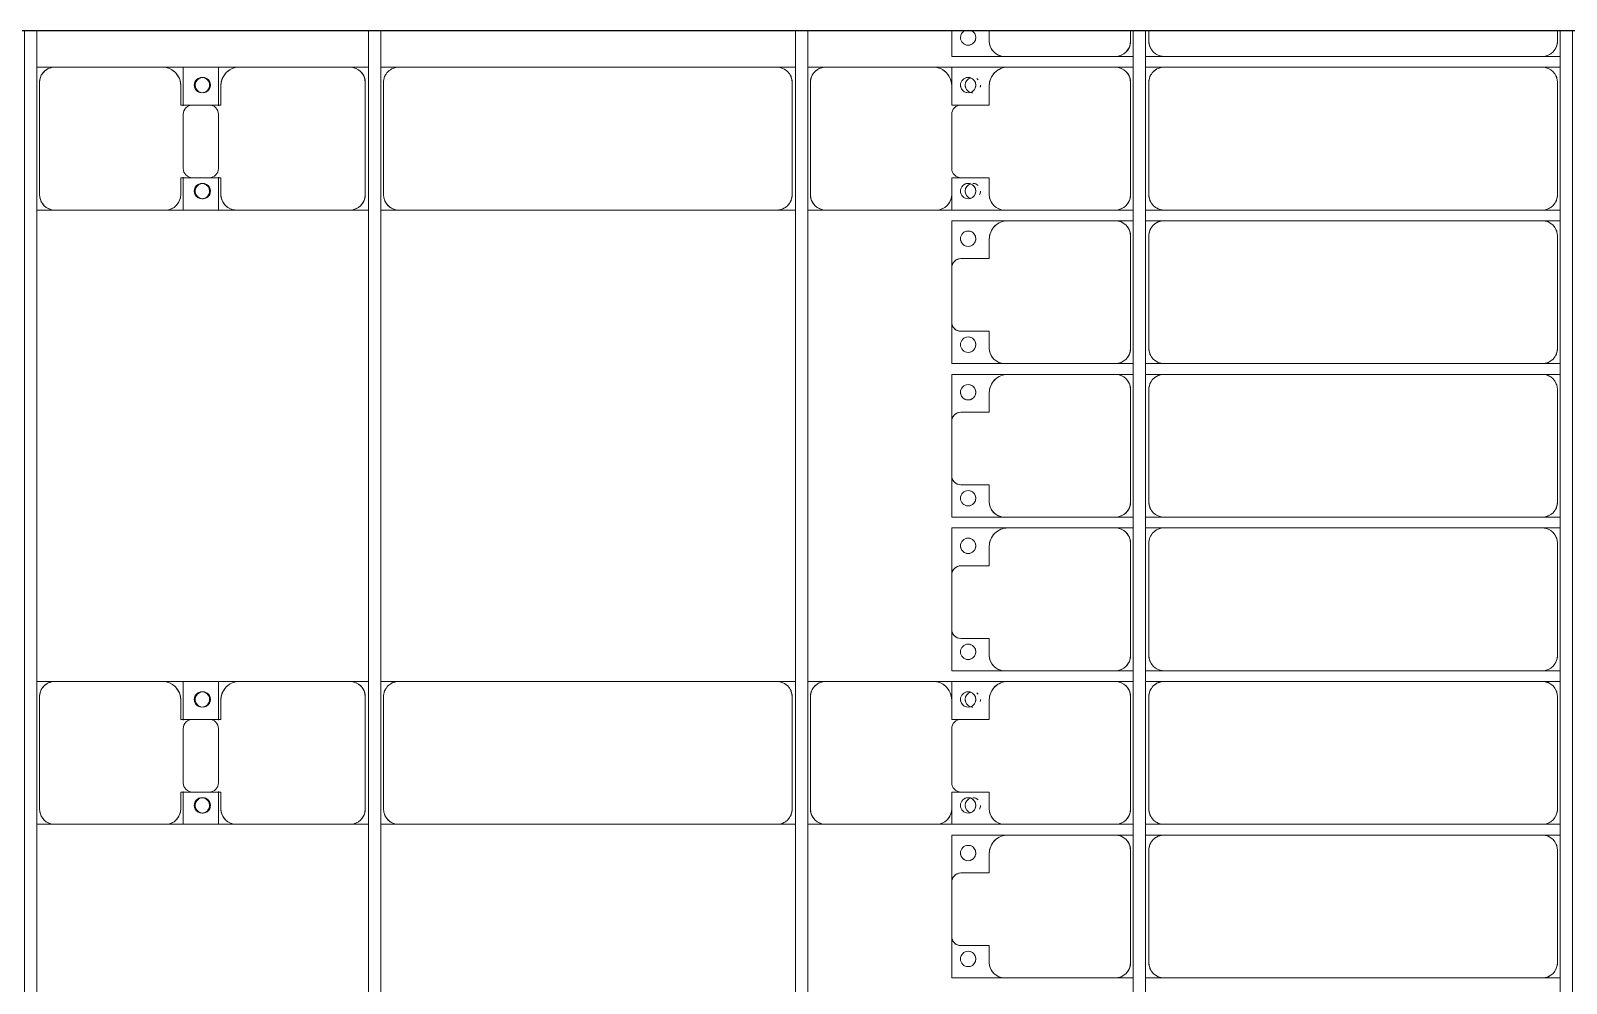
# Model space of a CAD drawing. Header units: millimetres. Extents: x -533732 to -130507, y -117886 to -23954.
# Drawn here: x -457550 to -452551, y -56886 to -53785 of the extents above; entities that cross this region are included whole.
import ezdxf

# ---------------------------------------------------------------- set-up
doc = ezdxf.new("R2010")
doc.units = ezdxf.units.MM
doc.layers.add('A-GENM', color=13, linetype='Continuous', lineweight=9)
doc.layers.add('S-BEAM', color=12, linetype='Continuous', lineweight=9)

# ---------------------------------------------------------------- blocks, each defined once
blk = doc.blocks.new('Dải phao đi lại kèm đỡ invester - DẢI PHAO ĐI LẠI-18522-BỐ TRÍ KHUNG KẾT CẤU BÈ PIN 06')
at = {"layer": 'A-GENM', "color": 7}
for p, q in [((21673.4, 660.3), (21640, 660.3)), ((21723.4, 668.9), (21723.4, 610.3)), ((21723.4, 668.9), (21723.4, 610.3)), ((21758.4, 610.3), (21758.4, 668.9)), ((21758.4, 610.3), (21758.4, 668.9)), ((22173.4, 660.3), (21808.4, 660.3)), ((22223.4, 668.9), (22223.4, 610.3)), ((22223.4, 668.9), (22223.4, 610.3)), ((22258.4, 610.3), (22258.4, 668.9)), ((22258.4, 610.3), (22258.4, 668.9)), ((22673.4, 660.3), (22308.4, 660.3)), ((22723.4, 668.9), (22723.4, 610.3)), ((22723.4, 668.9), (22723.4, 610.3)), ((22758.4, 610.3), (22758.4, 668.9)), ((22758.4, 610.3), (22758.4, 668.9)), ((23173.4, 660.3), (22808.4, 660.3)), ((23223.4, 668.9), (23223.4, 610.3)), ((23223.4, 668.9), (23223.4, 610.3)), ((23258.4, 610.3), (23258.4, 668.9)), ((23258.4, 610.3), (23258.4, 668.9)), ((23673.4, 660.3), (23308.4, 660.3)), ((23723.4, 668.9), (23723.4, 610.3)), ((23723.4, 668.9), (23723.4, 610.3)), ((23758.4, 610.3), (23758.4, 668.9)), ((23758.4, 610.3), (23758.4, 668.9)), ((24173.4, 660.3), (23808.4, 660.3)), ((24223.4, 668.9), (24223.4, 610.3)), ((24223.4, 668.9), (24223.4, 610.3)), ((24258.4, 610.3), (24258.4, 668.9)), ((24258.4, 610.3), (24258.4, 668.9)), ((24673.4, 660.3), (24308.4, 660.3)), ((24723.4, 668.9), (24723.4, 610.3)), ((24723.4, 668.9), (24723.4, 610.3)), ((21723.4, -620.3), (21723.4, 610.3)), ((21758.4, 610.3), (21758.4, -620.3)), ((22223.4, -620.3), (22223.4, 610.3)), ((22258.4, 610.3), (22258.4, -620.3)), ((22723.4, -620.3), (22723.4, 610.3)), ((22758.4, 610.3), (22758.4, -620.3)), ((23223.4, -620.3), (23223.4, 610.3)), ((23258.4, 610.3), (23258.4, -620.3)), ((23723.4, -620.3), (23723.4, 610.3)), ((23758.4, 610.3), (23758.4, -620.3)), ((24223.4, -620.3), (24223.4, 610.3)), ((24258.4, 610.3), (24258.4, -620.3)), ((24723.4, -620.3), (24723.4, 610.3)), ((21723.4, -620.3), (21723.4, -681.1)), ((21723.4, -620.3), (21723.4, -681.1)), ((21758.4, -681.1), (21758.4, -620.3)), ((21758.4, -681.1), (21758.4, -620.3)), ((22223.4, -620.3), (22223.4, -681.1)), ((22223.4, -620.3), (22223.4, -681.1)), ((22258.4, -681.1), (22258.4, -620.3)), ((22258.4, -681.1), (22258.4, -620.3)), ((22723.4, -620.3), (22723.4, -681.1)), ((22723.4, -620.3), (22723.4, -681.1)), ((22758.4, -681.1), (22758.4, -620.3)), ((22758.4, -681.1), (22758.4, -620.3)), ((23223.4, -620.3), (23223.4, -681.1)), ((23223.4, -620.3), (23223.4, -681.1)), ((23258.4, -681.1), (23258.4, -620.3)), ((23258.4, -681.1), (23258.4, -620.3)), ((23723.4, -620.3), (23723.4, -681.1)), ((23723.4, -620.3), (23723.4, -681.1)), ((23758.4, -681.1), (23758.4, -620.3)), ((23758.4, -681.1), (23758.4, -620.3)), ((24223.4, -620.3), (24223.4, -681.1)), ((24223.4, -620.3), (24223.4, -681.1)), ((24258.4, -681.1), (24258.4, -620.3)), ((24258.4, -681.1), (24258.4, -620.3)), ((24723.4, -620.3), (24723.4, -681.1)), ((24723.4, -620.3), (24723.4, -681.1)), ((21640, -670.3), (21673.4, -670.3)), ((21808.4, -670.3), (22173.4, -670.3)), ((22308.4, -670.3), (22673.4, -670.3)), ((22808.4, -670.3), (23173.4, -670.3)), ((23308.4, -670.3), (23673.4, -670.3)), ((23808.4, -670.3), (24173.4, -670.3)), ((24308.4, -670.3), (24673.4, -670.3)), ((21673.4, -729.7), (21640, -729.7)), ((21723.4, -721.1), (21723.4, -779.7)), ((21723.4, -721.1), (21723.4, -779.7)), ((21758.4, -779.7), (21758.4, -721.1)), ((21758.4, -779.7), (21758.4, -721.1)), ((22173.4, -729.7), (21808.4, -729.7)), ((22223.4, -721.1), (22223.4, -779.7)), ((22223.4, -721.1), (22223.4, -779.7)), ((22258.4, -779.7), (22258.4, -721.1)), ((22258.4, -779.7), (22258.4, -721.1)), ((22673.4, -729.7), (22308.4, -729.7)), ((22723.4, -721.1), (22723.4, -779.7)), ((22723.4, -721.1), (22723.4, -779.7)), ((22758.4, -779.7), (22758.4, -721.1)), ((22758.4, -779.7), (22758.4, -721.1)), ((23173.4, -729.7), (22808.4, -729.7)), ((23223.4, -721.1), (23223.4, -779.7)), ((23223.4, -721.1), (23223.4, -779.7)), ((23258.4, -779.7), (23258.4, -721.1)), ((23258.4, -779.7), (23258.4, -721.1)), ((23673.4, -729.7), (23308.4, -729.7)), ((23723.4, -721.1), (23723.4, -779.7)), ((23723.4, -721.1), (23723.4, -779.7)), ((23758.4, -779.7), (23758.4, -721.1)), ((23758.4, -779.7), (23758.4, -721.1)), ((24173.4, -729.7), (23808.4, -729.7)), ((24223.4, -721.1), (24223.4, -779.7)), ((24223.4, -721.1), (24223.4, -779.7)), ((24258.4, -779.7), (24258.4, -721.1)), ((24258.4, -779.7), (24258.4, -721.1)), ((24673.4, -729.7), (24308.4, -729.7)), ((24723.4, -721.1), (24723.4, -779.7)), ((24723.4, -721.1), (24723.4, -779.7)), ((21723.4, -1139.7), (21723.4, -779.7)), ((21758.4, -779.7), (21758.4, -1129.7)), ((22223.4, -1139.7), (22223.4, -779.7)), ((22258.4, -779.7), (22258.4, -1129.7)), ((22723.4, -1139.7), (22723.4, -779.7)), ((22758.4, -779.7), (22758.4, -1129.7)), ((23223.4, -1139.7), (23223.4, -779.7)), ((23258.4, -779.7), (23258.4, -1129.7)), ((23723.4, -1139.7), (23723.4, -779.7)), ((23758.4, -779.7), (23758.4, -1129.7)), ((24223.4, -1139.7), (24223.4, -779.7)), ((24258.4, -779.7), (24258.4, -1129.7)), ((24723.4, -1139.7), (24723.4, -779.7)), ((21723.4, -1139.7), (21723.4, -1312.2)), ((21723.4, -1312.2), (21723.4, -1139.7)), ((21758.4, -1312.2), (21758.4, -1129.7)), ((21758.4, -1129.7), (21758.4, -1312.2)), ((22223.4, -1139.7), (22223.4, -1312.2)), ((22223.4, -1312.2), (22223.4, -1139.7)), ((22258.4, -1312.2), (22258.4, -1129.7)), ((22258.4, -1129.7), (22258.4, -1312.2)), ((22723.4, -1139.7), (22723.4, -1312.2)), ((22723.4, -1312.2), (22723.4, -1139.7)), ((22758.4, -1312.2), (22758.4, -1129.7)), ((22758.4, -1129.7), (22758.4, -1312.2)), ((23223.4, -1139.7), (23223.4, -1312.2)), ((23223.4, -1312.2), (23223.4, -1139.7)), ((23258.4, -1312.2), (23258.4, -1129.7)), ((23258.4, -1129.7), (23258.4, -1312.2)), ((23723.4, -1139.7), (23723.4, -1312.2)), ((23723.4, -1312.2), (23723.4, -1139.7)), ((23758.4, -1312.2), (23758.4, -1129.7)), ((23758.4, -1129.7), (23758.4, -1312.2)), ((24223.4, -1139.7), (24223.4, -1312.2)), ((24223.4, -1312.2), (24223.4, -1139.7)), ((24258.4, -1312.2), (24258.4, -1129.7)), ((24258.4, -1129.7), (24258.4, -1312.2)), ((24723.4, -1139.7), (24723.4, -1312.2)), ((24723.4, -1312.2), (24723.4, -1139.7)), ((21640, -1189.7), (21673.4, -1189.7)), ((21818.4, -1189.7), (21881.8, -1189.7)), ((21881.8, -1189.7), (21881.8, -1282.2)), ((22118.2, -1282.2), (22118.2, -1189.7)), ((22118.2, -1189.7), (22173.4, -1189.7)), ((22318.4, -1189.7), (22381.8, -1189.7)), ((22381.8, -1189.7), (22381.8, -1282.2)), ((22618.2, -1282.2), (22618.2, -1189.7)), ((22618.2, -1189.7), (22673.4, -1189.7)), ((22818.4, -1189.7), (22881.8, -1189.7)), ((22881.8, -1189.7), (22881.8, -1282.2)), ((23118.2, -1282.2), (23118.2, -1189.7)), ((23118.2, -1189.7), (23173.4, -1189.7)), ((23318.4, -1189.7), (23381.8, -1189.7)), ((23381.8, -1189.7), (23381.8, -1282.2)), ((23618.2, -1282.2), (23618.2, -1189.7)), ((23618.2, -1189.7), (23673.4, -1189.7)), ((23818.4, -1189.7), (23881.8, -1189.7)), ((23881.8, -1189.7), (23881.8, -1282.2)), ((24118.2, -1282.2), (24118.2, -1189.7)), ((24118.2, -1189.7), (24173.4, -1189.7)), ((24318.4, -1189.7), (24381.8, -1189.7)), ((24381.8, -1189.7), (24381.8, -1282.2)), ((24618.2, -1282.2), (24618.2, -1189.7)), ((24618.2, -1189.7), (24673.4, -1189.7)), ((21723.4, -1312.2), (21640, -1312.2)), ((21640, -1312.2), (21723.4, -1312.2)), ((21818.4, -1312.2), (21758.4, -1312.2)), ((21758.4, -1312.2), (21818.4, -1312.2)), ((21911.8, -1312.2), (22088.2, -1312.2)), ((22223.4, -1312.2), (22173.4, -1312.2)), ((22173.4, -1312.2), (22223.4, -1312.2)), ((22411.8, -1312.2), (22258.4, -1312.2)), ((22258.4, -1312.2), (22411.8, -1312.2)), ((22411.8, -1312.2), (22588.2, -1312.2)), ((22723.4, -1312.2), (22588.2, -1312.2)), ((22588.2, -1312.2), (22723.4, -1312.2)), ((22911.8, -1312.2), (22758.4, -1312.2)), ((22758.4, -1312.2), (22911.8, -1312.2)), ((22911.8, -1312.2), (23088.2, -1312.2)), ((23223.4, -1312.2), (23088.2, -1312.2)), ((23088.2, -1312.2), (23223.4, -1312.2)), ((23411.8, -1312.2), (23258.4, -1312.2)), ((23258.4, -1312.2), (23411.8, -1312.2)), ((23411.8, -1312.2), (23588.2, -1312.2)), ((23723.4, -1312.2), (23588.2, -1312.2)), ((23588.2, -1312.2), (23723.4, -1312.2)), ((23818.4, -1312.2), (23758.4, -1312.2)), ((23758.4, -1312.2), (23818.4, -1312.2)), ((23911.8, -1312.2), (24088.2, -1312.2)), ((24223.4, -1312.2), (24173.4, -1312.2)), ((24173.4, -1312.2), (24223.4, -1312.2)), ((24411.8, -1312.2), (24258.4, -1312.2)), ((24258.4, -1312.2), (24411.8, -1312.2)), ((24411.8, -1312.2), (24588.2, -1312.2)), ((24723.4, -1312.2), (24588.2, -1312.2)), ((24588.2, -1312.2), (24723.4, -1312.2))]:
    blk.add_line(p, q, dxfattribs=at)
for centre, radius, start, end in [((21673.4, 610.3), 50, 360, 90), ((21673.4, 610.3), 50, 60, 90), ((21808.4, 610.3), 50, 90, 180), ((21808.4, 610.3), 50, 105, 120), ((22173.4, 610.3), 50, 360, 90), ((22173.4, 610.3), 50, 60, 90), ((22308.4, 610.3), 50, 90, 180), ((22308.4, 610.3), 50, 105, 120), ((22673.4, 610.3), 50, 0, 90), ((22673.4, 610.3), 50, 60, 90), ((22808.4, 610.3), 50, 90, 180), ((22808.4, 610.3), 50, 105, 120), ((23173.4, 610.3), 50, 360, 90), ((23173.4, 610.3), 50, 60, 90), ((23308.4, 610.3), 50, 90, 180), ((23308.4, 610.3), 50, 105, 120), ((23673.4, 610.3), 50, 0, 90), ((23673.4, 610.3), 50, 60, 90), ((23808.4, 610.3), 50, 90, 180), ((23808.4, 610.3), 50, 105, 120), ((24173.4, 610.3), 50, 360, 90), ((24173.4, 610.3), 50, 60, 90), ((24308.4, 610.3), 50, 90, 180), ((24308.4, 610.3), 50, 105, 120), ((24673.4, 610.3), 50, 360, 90), ((24673.4, 610.3), 50, 60, 90), ((21673.4, 610.3), 50, 15, 30), ((21808.4, 610.3), 50, 150, 180), ((22173.4, 610.3), 50, 15, 30), ((22308.4, 610.3), 50, 150, 180), ((22673.4, 610.3), 50, 15, 30), ((22808.4, 610.3), 50, 150, 180), ((23173.4, 610.3), 50, 15, 30), ((23308.4, 610.3), 50, 150, 180), ((23673.4, 610.3), 50, 15, 30), ((23808.4, 610.3), 50, 150, 180), ((24173.4, 610.3), 50, 15, 30), ((24308.4, 610.3), 50, 150, 180), ((24673.4, 610.3), 50, 15, 30), ((21673.4, -620.3), 50, 270, 360), ((21673.4, -620.3), 50, 330, 360), ((21808.4, -620.3), 50, 180, 270), ((21808.4, -620.3), 50, 195, 225), ((22173.4, -620.3), 50, 270, 360), ((22173.4, -620.3), 50, 330, 0), ((22308.4, -620.3), 50, 180, 270), ((22308.4, -620.3), 50, 195, 225), ((22673.4, -620.3), 50, 270, 360), ((22673.4, -620.3), 50, 330, 360), ((22808.4, -620.3), 50, 180, 270), ((22808.4, -620.3), 50, 195, 225), ((23173.4, -620.3), 50, 270, 360), ((23173.4, -620.3), 50, 330, 0), ((23308.4, -620.3), 50, 180, 270), ((23308.4, -620.3), 50, 195, 225), ((23673.4, -620.3), 50, 270, 0), ((23673.4, -620.3), 50, 330, 0), ((23808.4, -620.3), 50, 180, 270), ((23808.4, -620.3), 50, 195, 225), ((24173.4, -620.3), 50, 270, 0), ((24173.4, -620.3), 50, 330, 0), ((24308.4, -620.3), 50, 180, 270), ((24308.4, -620.3), 50, 195, 225), ((24673.4, -620.3), 50, 270, 0), ((24673.4, -620.3), 50, 330, 0), ((21673.4, -620.3), 50, 270, 300), ((21808.4, -620.3), 50, 240, 270), ((22173.4, -620.3), 50, 270, 300), ((22308.4, -620.3), 50, 240, 270), ((22673.4, -620.3), 50, 270, 300), ((22808.4, -620.3), 50, 240, 270), ((23173.4, -620.3), 50, 270, 300), ((23308.4, -620.3), 50, 240, 270), ((23673.4, -620.3), 50, 270, 300), ((23808.4, -620.3), 50, 240, 270), ((24173.4, -620.3), 50, 270, 300), ((24308.4, -620.3), 50, 240, 270), ((24673.4, -620.3), 50, 270, 300), ((21673.4, -779.7), 50, 0, 90), ((21673.4, -779.7), 50, 15, 90), ((21808.4, -779.7), 50, 90, 180), ((21808.4, -779.7), 50, 90, 165), ((22173.4, -779.7), 50, 0, 90), ((22173.4, -779.7), 50, 15, 90), ((22308.4, -779.7), 50, 90, 180), ((22308.4, -779.7), 50, 90, 165), ((22673.4, -779.7), 50, 0, 90), ((22673.4, -779.7), 50, 15, 90), ((22808.4, -779.7), 50, 90, 180), ((22808.4, -779.7), 50, 90, 165), ((23173.4, -779.7), 50, 360, 90), ((23173.4, -779.7), 50, 15, 90), ((23308.4, -779.7), 50, 90, 180), ((23308.4, -779.7), 50, 90, 165), ((23673.4, -779.7), 50, 0, 90), ((23673.4, -779.7), 50, 15, 90), ((23808.4, -779.7), 50, 90, 180), ((23808.4, -779.7), 50, 90, 165), ((24173.4, -779.7), 50, 0, 90), ((24173.4, -779.7), 50, 15, 90), ((24308.4, -779.7), 50, 90, 180), ((24308.4, -779.7), 50, 90, 165), ((24673.4, -779.7), 50, 0, 90), ((24673.4, -779.7), 50, 15, 90), ((21673.4, -1139.7), 50, 270, 360), ((21818.4, -1129.7), 60, 180, 270), ((22173.4, -1139.7), 50, 270, 360), ((22318.4, -1129.7), 60, 180, 270), ((22673.4, -1139.7), 50, 270, 360), ((22818.4, -1129.7), 60, 180, 270), ((23173.4, -1139.7), 50, 270, 360), ((23318.4, -1129.7), 60, 180, 270), ((23673.4, -1139.7), 50, 270, 360), ((23818.4, -1129.7), 60, 180, 270), ((24173.4, -1139.7), 50, 270, 0), ((24318.4, -1129.7), 60, 180, 270), ((24673.4, -1139.7), 50, 270, 0), ((21673.4, -1139.7), 50, 270, 345), ((21818.4, -1129.7), 60, 210, 270), ((22173.4, -1139.7), 50, 270, 345), ((22318.4, -1129.7), 60, 210, 270), ((22673.4, -1139.7), 50, 270, 345), ((22818.4, -1129.7), 60, 210, 270), ((23173.4, -1139.7), 50, 270, 345), ((23318.4, -1129.7), 60, 210, 270), ((23673.4, -1139.7), 50, 270, 345), ((23818.4, -1129.7), 60, 210, 270), ((24173.4, -1139.7), 50, 270, 345), ((24318.4, -1129.7), 60, 210, 270), ((24673.4, -1139.7), 50, 270, 345), ((21661.8, -1258.6), 25, 90, 150), ((21661.8, -1258.6), 25, 90, 150), ((21661.8, -1258.6), 25, 270, 90), ((21661.8, -1258.6), 25, 15, 90), ((21816.8, -1258.6), 25, 90, 270), ((21816.8, -1258.6), 25, 90, 165), ((21816.8, -1258.6), 25, 270, 90), ((21816.8, -1258.6), 25, 60, 90), ((21816.8, -1258.6), 25, 270, 30), ((22161.8, -1258.6), 25, 90, 270), ((22161.8, -1258.6), 25, 90, 165), ((22161.8, -1258.6), 25, 270, 90), ((22161.8, -1258.6), 25, 15, 90), ((22316.8, -1258.6), 25, 90, 270), ((22316.8, -1258.6), 25, 90, 165), ((22316.8, -1258.6), 25, 270, 90), ((22316.8, -1258.6), 25, 60, 90), ((22316.8, -1258.6), 25, 270, 30), ((22661.8, -1258.6), 25, 90, 270), ((22661.8, -1258.6), 25, 90, 165), ((22661.8, -1258.6), 25, 270, 90), ((22661.8, -1258.6), 25, 15, 90), ((22816.8, -1258.6), 25, 90, 270), ((22816.8, -1258.6), 25, 90, 165), ((22816.8, -1258.6), 25, 270, 90), ((22816.8, -1258.6), 25, 60, 90), ((22816.8, -1258.6), 25, 270, 30), ((23161.8, -1258.6), 25, 90, 270), ((23161.8, -1258.6), 25, 90, 165), ((23161.8, -1258.6), 25, 270, 90), ((23161.8, -1258.6), 25, 15, 90), ((23316.8, -1258.6), 25, 90, 270), ((23316.8, -1258.6), 25, 90, 165), ((23316.8, -1258.6), 25, 270, 90), ((23316.8, -1258.6), 25, 60, 90), ((23316.8, -1258.6), 25, 270, 30), ((23661.8, -1258.6), 25, 90, 270), ((23661.8, -1258.6), 25, 90, 165), ((23661.8, -1258.6), 25, 270, 90), ((23661.8, -1258.6), 25, 15, 90), ((23816.8, -1258.6), 25, 90, 270), ((23816.8, -1258.6), 25, 90, 165), ((23816.8, -1258.6), 25, 270, 90), ((23816.8, -1258.6), 25, 60, 90), ((23816.8, -1258.6), 25, 270, 30), ((24161.8, -1258.6), 25, 90, 270), ((24161.8, -1258.6), 25, 90, 165), ((24161.8, -1258.6), 25, 270, 90), ((24161.8, -1258.6), 25, 15, 90), ((24316.8, -1258.6), 25, 90, 270), ((24316.8, -1258.6), 25, 90, 165), ((24316.8, -1258.6), 25, 270, 90), ((24316.8, -1258.6), 25, 60, 90), ((24316.8, -1258.6), 25, 270, 30), ((24661.8, -1258.6), 25, 90, 270), ((24661.8, -1258.6), 25, 90, 165), ((24661.8, -1258.6), 25, 270, 90), ((24661.8, -1258.6), 25, 15, 90), ((21661.8, -1258.6), 25, 210, 270), ((21661.8, -1258.6), 25, 210, 270), ((21661.8, -1258.6), 25, 270, 0), ((21816.8, -1258.6), 25, 180, 270), ((21911.8, -1282.2), 30, 180, 270), ((22088.2, -1282.2), 30, 270, 0), ((22161.8, -1258.6), 25, 180, 270), ((22161.8, -1258.6), 25, 270, 360), ((22316.8, -1258.6), 25, 180, 270), ((22411.8, -1282.2), 30, 180, 270), ((22411.8, -1282.2), 30, 195, 225), ((22411.8, -1282.2), 30, 195, 255), ((22411.8, -1282.2), 30, 195, 225), ((22588.2, -1282.2), 30, 270, 360), ((22588.2, -1282.2), 30, 285, 345), ((22588.2, -1282.2), 30, 315, 345), ((22588.2, -1282.2), 30, 315, 345), ((22661.8, -1258.6), 25, 180, 270), ((22661.8, -1258.6), 25, 270, 0), ((22816.8, -1258.6), 25, 180, 270), ((22911.8, -1282.2), 30, 180, 270), ((22911.8, -1282.2), 30, 195, 225), ((22911.8, -1282.2), 30, 195, 255), ((22911.8, -1282.2), 30, 195, 225), ((23088.2, -1282.2), 30, 270, 360), ((23088.2, -1282.2), 30, 285, 345), ((23088.2, -1282.2), 30, 315, 345), ((23088.2, -1282.2), 30, 315, 345), ((23161.8, -1258.6), 25, 180, 270), ((23161.8, -1258.6), 25, 270, 0), ((23316.8, -1258.6), 25, 180, 270), ((23411.8, -1282.2), 30, 180, 270), ((23411.8, -1282.2), 30, 195, 225), ((23411.8, -1282.2), 30, 195, 255), ((23411.8, -1282.2), 30, 195, 225), ((23588.2, -1282.2), 30, 270, 360), ((23588.2, -1282.2), 30, 285, 345), ((23588.2, -1282.2), 30, 315, 345), ((23588.2, -1282.2), 30, 315, 345), ((23661.8, -1258.6), 25, 180, 270), ((23661.8, -1258.6), 25, 270, 360), ((23816.8, -1258.6), 25, 180, 270), ((23911.8, -1282.2), 30, 180, 270), ((24088.2, -1282.2), 30, 270, 0), ((24161.8, -1258.6), 25, 180, 270), ((24161.8, -1258.6), 25, 270, 0), ((24316.8, -1258.6), 25, 180, 270), ((24411.8, -1282.2), 30, 180, 270), ((24411.8, -1282.2), 30, 195, 225), ((24411.8, -1282.2), 30, 195, 255), ((24411.8, -1282.2), 30, 195, 225), ((24588.2, -1282.2), 30, 270, 0), ((24588.2, -1282.2), 30, 285, 345), ((24588.2, -1282.2), 30, 315, 345), ((24588.2, -1282.2), 30, 315, 345), ((24661.8, -1258.6), 25, 180, 270), ((24661.8, -1258.6), 25, 270, 360), ((22588.2, -1282.2), 30, 285, 300), ((22588.2, -1282.2), 30, 285, 300), ((23088.2, -1282.2), 30, 285, 300), ((23088.2, -1282.2), 30, 285, 300), ((23588.2, -1282.2), 30, 285, 300), ((23588.2, -1282.2), 30, 285, 300), ((24588.2, -1282.2), 30, 285, 300), ((24588.2, -1282.2), 30, 285, 300)]:
    blk.add_arc(centre, radius, start, end, dxfattribs=at)
blk = doc.blocks.new('Dầm C52 - Hộp 40x60-19816-BỐ TRÍ KHUNG KẾT CẤU BÈ PIN 06')
at = {"layer": 'S-BEAM', "color": 3, "lineweight": 25}
blk.add_line((145891.1, -20), (-145891.1, -20), dxfattribs=at)
blk = doc.blocks.new('Dai phao do pin - DẢI PHAO ĐỠ PIN-V117-BỐ TRÍ KHUNG KẾT CẤU BÈ PIN 06')
at = {"layer": 'A-GENM', "color": 7}
for p, q in [((-1312.2, 223.4), (-1139.7, 223.4)), ((-1139.7, 223.4), (-1312.2, 223.4)), ((-779.7, 223.4), (-1139.7, 223.4)), ((-779.7, 223.4), (-721.1, 223.4)), ((-779.7, 223.4), (-721.1, 223.4)), ((-681.1, 223.4), (-620.3, 223.4)), ((-681.1, 223.4), (-620.3, 223.4)), ((610.3, 223.4), (-620.3, 223.4)), ((610.3, 223.4), (668.9, 223.4)), ((610.3, 223.4), (668.9, 223.4)), ((708.9, 223.4), (769.7, 223.4)), ((708.9, 223.4), (769.7, 223.4)), ((1139.7, 223.4), (769.7, 223.4)), ((1139.7, 223.4), (1312.2, 223.4)), ((1312.2, 223.4), (1139.7, 223.4)), ((1197.8, 223.4), (1370.3, 223.4)), ((1197.8, 116.2), (1197.8, 223.4)), ((1370.3, 223.4), (1197.8, 223.4)), ((1312.2, 223.4), (1312.2, 116.2)), ((1730.3, 223.4), (1370.3, 223.4)), ((1730.3, 223.4), (1788.9, 223.4)), ((1730.3, 223.4), (1788.9, 223.4)), ((-1189.7, 173.4), (-1189.7, 118.2)), ((-729.7, -191.6), (-729.7, 173.4)), ((-670.3, 173.4), (-670.3, -191.6)), ((660.3, -191.6), (660.3, 173.4)), ((719.7, 173.4), (719.7, -191.6)), ((1189.7, 118.2), (1189.7, 173.4)), ((1320.3, 173.4), (1320.3, 118.2)), ((1780.3, -191.6), (1780.3, 173.4)), ((-1189.7, 118.2), (-1219.7, 118.2)), ((1282.2, 118.2), (1189.7, 118.2)), ((1320.3, 118.2), (1227.8, 118.2)), ((1197.8, 88.2), (1197.8, -88.2)), ((1312.2, -88.2), (1312.2, 88.2)), ((-1219.7, -118.2), (-1189.7, -118.2)), ((-1189.7, -118.2), (-1189.7, -181.6)), ((1189.7, -181.6), (1189.7, -118.2)), ((1189.7, -118.2), (1282.2, -118.2)), ((1197.8, -241.6), (1197.8, -116.2)), ((1227.8, -118.2), (1320.3, -118.2)), ((1312.2, -116.2), (1312.2, -241.6)), ((1320.3, -118.2), (1320.3, -181.6)), ((-1129.7, -241.6), (-1312.2, -241.6)), ((-1312.2, -241.6), (-1129.7, -241.6)), ((-1129.7, -241.6), (-779.7, -241.6)), ((-721.1, -241.6), (-779.7, -241.6)), ((-721.1, -241.6), (-779.7, -241.6)), ((-620.3, -241.6), (-681.1, -241.6)), ((-620.3, -241.6), (-681.1, -241.6)), ((-620.3, -241.6), (610.3, -241.6)), ((668.9, -241.6), (610.3, -241.6)), ((668.9, -241.6), (610.3, -241.6)), ((769.7, -241.6), (708.9, -241.6)), ((769.7, -241.6), (708.9, -241.6)), ((769.7, -241.6), (1129.7, -241.6)), ((1312.2, -241.6), (1129.7, -241.6)), ((1129.7, -241.6), (1312.2, -241.6)), ((1380.3, -241.6), (1197.8, -241.6)), ((1197.8, -241.6), (1380.3, -241.6)), ((1380.3, -241.6), (1730.3, -241.6)), ((1788.9, -241.6), (1730.3, -241.6)), ((1788.9, -241.6), (1730.3, -241.6))]:
    blk.add_line(p, q, dxfattribs=at)
for centre, radius, start, end in [((-1139.7, 173.4), 50, 90, 180), ((-1139.7, 173.4), 50, 105, 180), ((-779.7, 173.4), 50, 0, 90), ((-779.7, 173.4), 50, 0, 75), ((-620.3, 173.4), 50, 90, 180), ((-620.3, 173.4), 50, 90, 120), ((610.3, 173.4), 50, 0, 90), ((610.3, 173.4), 50, 15, 90), ((769.7, 173.4), 50, 90, 180), ((769.7, 173.4), 50, 105, 180), ((1139.7, 173.4), 50, 360, 90), ((1139.7, 173.4), 50, 360, 75), ((1370.3, 173.4), 50, 90, 180), ((1370.3, 173.4), 50, 105, 180), ((1730.3, 173.4), 50, 0, 90), ((1730.3, 173.4), 50, 0, 75), ((-1258.6, 161.8), 25, 150, 180), ((-1258.6, 161.8), 25, 150, 180), ((-1258.6, 161.8), 25, 360, 75), ((-1258.6, 161.8), 25, 360, 75), ((-1258.6, 161.8), 25, 285, 360), ((-1258.6, 161.8), 25, 285, 360), ((-620.3, 173.4), 50, 150, 180), ((1248.6, 161.8), 25, 0, 180), ((1248.6, 161.8), 25, 180, 0), ((1248.6, 161.8), 25, 0, 165), ((1248.6, 161.8), 25, 195, 255), ((1251.4, 161.8), 25, 360, 180), ((1251.4, 161.8), 25, 90, 180), ((1251.4, 161.8), 25, 180, 360), ((1251.4, 161.8), 25, 180, 255), ((1248.6, 161.8), 25, 285, 0), ((1251.4, 161.8), 25, 15, 75), ((1251.4, 161.8), 25, 285, 345), ((-1258.6, 161.8), 25, 225, 270), ((-1258.6, 161.8), 25, 225, 270), ((1227.8, 88.2), 30, 90, 180), ((1282.2, 88.2), 30, 0, 90), ((1227.8, -88.2), 30, 180, 270), ((1282.2, -88.2), 30, 270, 0), ((-1258.6, -183.2), 25, 165, 180), ((-1258.6, -183.2), 25, 165, 180), ((-1258.6, -183.2), 25, 0, 90), ((-1258.6, -183.2), 25, 60, 90), ((-1258.6, -183.2), 25, 285, 360), ((-1258.6, -183.2), 25, 285, 360), ((-1258.6, -183.2), 25, 0, 30), ((-1129.7, -181.6), 60, 180, 270), ((-1129.7, -181.6), 60, 180, 240), ((-779.7, -191.6), 50, 270, 0), ((-779.7, -191.6), 50, 285, 0), ((-620.3, -191.6), 50, 180, 270), ((-620.3, -191.6), 50, 180, 210), ((610.3, -191.6), 50, 270, 0), ((769.7, -191.6), 50, 180, 270), ((769.7, -191.6), 50, 180, 255), ((1129.7, -181.6), 60, 270, 360), ((1129.7, -181.6), 60, 300, 360), ((1248.6, -183.2), 25, 360, 180), ((1248.6, -183.2), 25, 180, 0), ((1248.6, -183.2), 25, 195, 360), ((1251.4, -183.2), 25, 0, 180), ((1251.4, -183.2), 25, 60, 180), ((1251.4, -183.2), 25, 180, 360), ((1251.4, -183.2), 25, 180, 270), ((1248.6, -183.2), 25, 360, 150), ((1251.4, -183.2), 25, 285, 345), ((1251.4, -183.2), 25, 15, 30), ((1380.3, -181.6), 60, 180, 270), ((1380.3, -181.6), 60, 180, 240), ((1730.3, -191.6), 50, 270, 0), ((1730.3, -191.6), 50, 285, 0), ((-1258.6, -183.2), 25, 225, 240), ((-1258.6, -183.2), 25, 225, 240), ((-620.3, -191.6), 50, 225, 255), ((610.3, -191.6), 50, 270, 300), ((610.3, -191.6), 50, 330, 345)]:
    blk.add_arc(centre, radius, start, end, dxfattribs=at)
blk = doc.blocks.new('Dai phao do pin - DẢI PHAO ĐỠ PIN-V118-BỐ TRÍ KHUNG KẾT CẤU BÈ PIN 06')
at = {"layer": 'A-GENM', "color": 7}
for p, q in [((-1312.2, 223.4), (-1139.7, 223.4)), ((-1139.7, 223.4), (-1312.2, 223.4)), ((-779.7, 223.4), (-1139.7, 223.4)), ((-779.7, 223.4), (-721.1, 223.4)), ((-779.7, 223.4), (-721.1, 223.4)), ((-681.1, 223.4), (-620.3, 223.4)), ((-681.1, 223.4), (-620.3, 223.4)), ((610.3, 223.4), (-620.3, 223.4)), ((610.3, 223.4), (668.9, 223.4)), ((610.3, 223.4), (668.9, 223.4)), ((708.9, 223.4), (769.7, 223.4)), ((708.9, 223.4), (769.7, 223.4)), ((1139.7, 223.4), (769.7, 223.4)), ((1139.7, 223.4), (1312.2, 223.4)), ((1312.2, 223.4), (1139.7, 223.4)), ((1197.8, 223.4), (1370.3, 223.4)), ((1197.8, 116.2), (1197.8, 223.4)), ((1370.3, 223.4), (1197.8, 223.4)), ((1312.2, 223.4), (1312.2, 116.2)), ((1730.3, 223.4), (1370.3, 223.4)), ((1730.3, 223.4), (1788.9, 223.4)), ((1730.3, 223.4), (1788.9, 223.4)), ((-1189.7, 173.4), (-1189.7, 118.2)), ((-729.7, -191.6), (-729.7, 173.4)), ((-670.3, 173.4), (-670.3, -191.6)), ((660.3, -191.6), (660.3, 173.4)), ((719.7, 173.4), (719.7, -191.6)), ((1189.7, 118.2), (1189.7, 173.4)), ((1320.3, 173.4), (1320.3, 118.2)), ((1780.3, -191.6), (1780.3, 173.4)), ((-1189.7, 118.2), (-1219.7, 118.2)), ((1282.2, 118.2), (1189.7, 118.2)), ((1320.3, 118.2), (1227.8, 118.2)), ((1197.8, 88.2), (1197.8, -88.2)), ((1312.2, -88.2), (1312.2, 88.2)), ((-1219.7, -118.2), (-1189.7, -118.2)), ((-1189.7, -118.2), (-1189.7, -181.6)), ((1189.7, -181.6), (1189.7, -118.2)), ((1189.7, -118.2), (1282.2, -118.2)), ((1197.8, -241.6), (1197.8, -116.2)), ((1227.8, -118.2), (1320.3, -118.2)), ((1312.2, -116.2), (1312.2, -241.6)), ((1320.3, -118.2), (1320.3, -181.6)), ((-1129.7, -241.6), (-1312.2, -241.6)), ((-1312.2, -241.6), (-1129.7, -241.6)), ((-1129.7, -241.6), (-779.7, -241.6)), ((-721.1, -241.6), (-779.7, -241.6)), ((-721.1, -241.6), (-779.7, -241.6)), ((-620.3, -241.6), (-681.1, -241.6)), ((-620.3, -241.6), (-681.1, -241.6)), ((-620.3, -241.6), (610.3, -241.6)), ((668.9, -241.6), (610.3, -241.6)), ((668.9, -241.6), (610.3, -241.6)), ((769.7, -241.6), (708.9, -241.6)), ((769.7, -241.6), (708.9, -241.6)), ((769.7, -241.6), (1129.7, -241.6)), ((1312.2, -241.6), (1129.7, -241.6)), ((1129.7, -241.6), (1312.2, -241.6)), ((1380.3, -241.6), (1197.8, -241.6)), ((1197.8, -241.6), (1380.3, -241.6)), ((1380.3, -241.6), (1730.3, -241.6)), ((1788.9, -241.6), (1730.3, -241.6)), ((1788.9, -241.6), (1730.3, -241.6))]:
    blk.add_line(p, q, dxfattribs=at)
for centre, radius, start, end in [((-1139.7, 173.4), 50, 90, 180), ((-1139.7, 173.4), 50, 105, 180), ((-779.7, 173.4), 50, 0, 90), ((-779.7, 173.4), 50, 0, 75), ((-620.3, 173.4), 50, 90, 180), ((-620.3, 173.4), 50, 90, 120), ((610.3, 173.4), 50, 0, 90), ((610.3, 173.4), 50, 15, 90), ((769.7, 173.4), 50, 90, 180), ((769.7, 173.4), 50, 105, 180), ((1139.7, 173.4), 50, 360, 90), ((1139.7, 173.4), 50, 360, 75), ((1370.3, 173.4), 50, 90, 180), ((1370.3, 173.4), 50, 105, 180), ((1730.3, 173.4), 50, 0, 90), ((1730.3, 173.4), 50, 0, 75), ((-1258.6, 161.8), 25, 150, 180), ((-1258.6, 161.8), 25, 150, 180), ((-1258.6, 161.8), 25, 360, 75), ((-1258.6, 161.8), 25, 360, 75), ((-1258.6, 161.8), 25, 285, 360), ((-1258.6, 161.8), 25, 285, 360), ((-620.3, 173.4), 50, 150, 180), ((1248.6, 161.8), 25, 0, 180), ((1248.6, 161.8), 25, 180, 0), ((1248.6, 161.8), 25, 0, 165), ((1248.6, 161.8), 25, 195, 255), ((1251.4, 161.8), 25, 360, 180), ((1251.4, 161.8), 25, 90, 180), ((1251.4, 161.8), 25, 180, 360), ((1251.4, 161.8), 25, 180, 255), ((1248.6, 161.8), 25, 285, 0), ((1251.4, 161.8), 25, 15, 75), ((1251.4, 161.8), 25, 285, 345), ((-1258.6, 161.8), 25, 225, 270), ((-1258.6, 161.8), 25, 225, 270), ((1227.8, 88.2), 30, 90, 180), ((1282.2, 88.2), 30, 0, 90), ((1227.8, -88.2), 30, 180, 270), ((1282.2, -88.2), 30, 270, 0), ((-1258.6, -183.2), 25, 165, 180), ((-1258.6, -183.2), 25, 165, 180), ((-1258.6, -183.2), 25, 0, 90), ((-1258.6, -183.2), 25, 60, 90), ((-1258.6, -183.2), 25, 285, 360), ((-1258.6, -183.2), 25, 285, 360), ((-1258.6, -183.2), 25, 0, 30), ((-1129.7, -181.6), 60, 180, 270), ((-1129.7, -181.6), 60, 180, 240), ((-779.7, -191.6), 50, 270, 0), ((-779.7, -191.6), 50, 285, 0), ((-620.3, -191.6), 50, 180, 270), ((-620.3, -191.6), 50, 180, 210), ((610.3, -191.6), 50, 270, 0), ((769.7, -191.6), 50, 180, 270), ((769.7, -191.6), 50, 180, 255), ((1129.7, -181.6), 60, 270, 360), ((1129.7, -181.6), 60, 300, 360), ((1248.6, -183.2), 25, 360, 180), ((1248.6, -183.2), 25, 180, 0), ((1248.6, -183.2), 25, 195, 360), ((1251.4, -183.2), 25, 0, 180), ((1251.4, -183.2), 25, 60, 180), ((1251.4, -183.2), 25, 180, 360), ((1251.4, -183.2), 25, 180, 270), ((1248.6, -183.2), 25, 360, 150), ((1251.4, -183.2), 25, 285, 345), ((1251.4, -183.2), 25, 15, 30), ((1380.3, -181.6), 60, 180, 270), ((1380.3, -181.6), 60, 180, 240), ((1730.3, -191.6), 50, 270, 0), ((1730.3, -191.6), 50, 285, 0), ((-1258.6, -183.2), 25, 225, 240), ((-1258.6, -183.2), 25, 225, 240), ((-620.3, -191.6), 50, 225, 255), ((610.3, -191.6), 50, 270, 300), ((610.3, -191.6), 50, 330, 345)]:
    blk.add_arc(centre, radius, start, end, dxfattribs=at)
blk = doc.blocks.new('Dầm C52 - Dầm C52-19796-BỐ TRÍ KHUNG KẾT CẤU BÈ PIN 06')
at = {"layer": 'S-BEAM', "color": 1}
for p, q in [((11386.7, 20), (17346.7, 20)), ((17346.7, -20), (11386.7, -20))]:
    blk.add_line(p, q, dxfattribs=at)
blk = doc.blocks.new('Dầm C52 - Dầm C52-V31-BỐ TRÍ KHUNG KẾT CẤU BÈ PIN 06')
at = {"layer": 'S-BEAM', "color": 1}
for p, q in [((11386.7, 20), (17346.7, 20)), ((17346.7, -20), (11386.7, -20))]:
    blk.add_line(p, q, dxfattribs=at)
blk = doc.blocks.new('HOBANMONG_BEPIN 6_rvt-1-BỐ TRÍ KHUNG KẾT CẤU BÈ PIN 06')
at = {"layer": 'A-GENM', "color": 3, "lineweight": 25}
for name, p, rotation in [('Dải phao đi lại kèm đỡ invester - DẢI PHAO ĐI LẠI-18522-BỐ TRÍ KHUNG KẾT CẤU BÈ PIN 06', (-453239.4, -32145.2), 269.9997586098934), ('Dai phao do pin - DẢI PHAO ĐỠ PIN-V117-BỐ TRÍ KHUNG KẾT CẤU BÈ PIN 06', (-455741.3, -54145.2), 179.9997586099391), ('Dai phao do pin - DẢI PHAO ĐỠ PIN-V118-BỐ TRÍ KHUNG KẾT CẤU BÈ PIN 06', (-455741.3, -56145.2), 179.9997586099391)]:
    blk.add_blockref(name, p, dxfattribs=dict(at, rotation=rotation))
at = {"layer": 'S-BEAM', "color": 3, "lineweight": 25}
for name, p, rotation in [('Dầm C52 - Dầm C52-19796-BỐ TRÍ KHUNG KẾT CẤU BÈ PIN 06', (-457550.3, -71131.9), 89.99975860989407), ('Dầm C52 - Dầm C52-19796-BỐ TRÍ KHUNG KẾT CẤU BÈ PIN 06', (-456430.3, -71131.9), 89.99975860989407), ('Dầm C52 - Dầm C52-19796-BỐ TRÍ KHUNG KẾT CẤU BÈ PIN 06', (-455040.3, -71131.9), 89.99975860989407), ('Dầm C52 - Dầm C52-V31-BỐ TRÍ KHUNG KẾT CẤU BÈ PIN 06', (-453940.6, -71131.9), 89.99975860989275), ('Dầm C52 - Dầm C52-V31-BỐ TRÍ KHUNG KẾT CẤU BÈ PIN 06', (-452550.6, -71131.9), 89.99975860989275), ('Dầm C52 - Hộp 40x60-19816-BỐ TRÍ KHUNG KẾT CẤU BÈ PIN 06', (-380339.8, -53765.5), 359.9997586099392)]:
    blk.add_blockref(name, p, dxfattribs=dict(at, rotation=rotation))

msp = doc.modelspace()

# ---------------------------------------------------------------- block references
at = {"lineweight": 5}
msp.add_blockref('HOBANMONG_BEPIN 6_rvt-1-BỐ TRÍ KHUNG KẾT CẤU BÈ PIN 06', (0, 0), dxfattribs=at)

doc.saveas('drawing.dxf')
